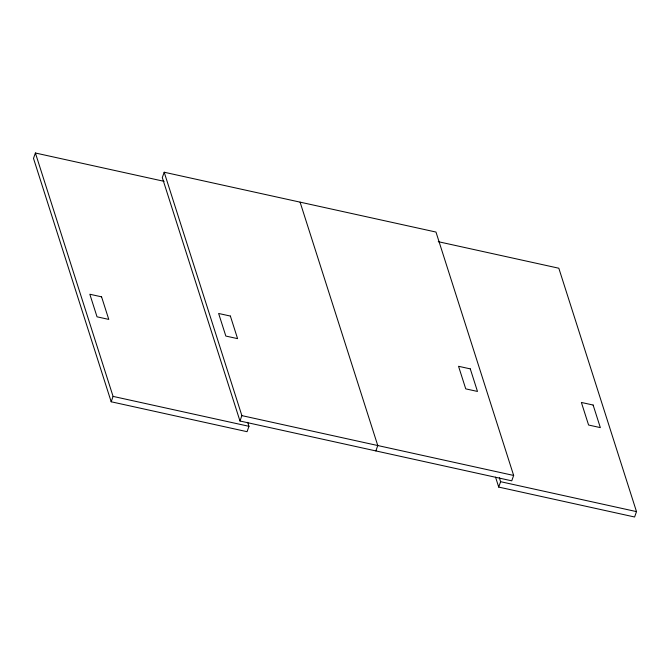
<?xml version="1.0" encoding="UTF-8"?>
<svg xmlns="http://www.w3.org/2000/svg" width="670" height="670" viewBox="0 0 670 670"><rect width="100%" height="100%" fill="white"/><g stroke="black" fill="none" stroke-linecap="round" stroke-linejoin="round"><path stroke-width="1" d="M164.133 181.344L35.393 153.003L33.5 158.388L111.178 401.774L247.062 431.689L248.964 426.304L247.691 422.326M164.192 172.232L162.299 177.617L239.977 421.011L511.754 480.834L513.647 475.449L435.977 232.054L164.192 172.232L241.87 415.618L239.977 421.011M111.178 401.774L113.071 396.389L35.393 153.003M375.87 450.918L377.763 445.533L300.085 202.147M438.264 241.686L558.822 268.226L636.5 511.612L634.607 516.997L498.715 487.082L500.607 481.696L499.343 477.727M241.87 415.618L513.647 475.449M113.071 396.389L248.964 426.304M500.607 481.696L636.5 511.612M495.549 477.149L498.715 487.082M230.371 316.064L218.629 313.476L225.832 336.055L237.582 338.635L230.371 316.064M470.281 368.877L458.54 366.289L465.742 388.86L477.484 391.447L470.281 368.877M101.572 296.835L89.83 294.247L97.033 316.818L108.775 319.406L101.572 296.835M593.126 405.04L581.384 402.452L588.587 425.023L600.337 427.611L593.126 405.04"/></g></svg>
